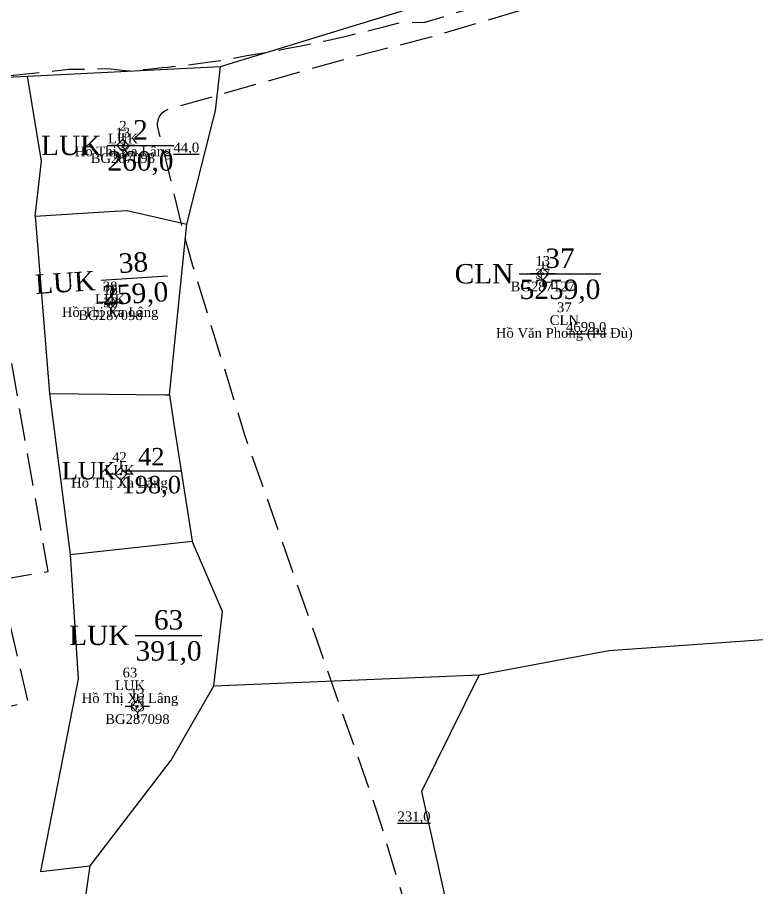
# Model space of a CAD drawing. Header units: metres. Extents: x 543340 to 549474, y 1840490 to 1845220.
# Drawn here: x 547392.7 to 547468.8, y 1841902.6 to 1841992.2 of the extents above; entities that cross this region are included whole.
import ezdxf
from ezdxf.enums import TextEntityAlignment as Align

# ---------------------------------------------------------------- set-up
doc = ezdxf.new("R2010")
doc.units = ezdxf.units.M
doc.header["$MEASUREMENT"] = 0
doc.linetypes.add('DGN Style 3', pattern=[4.697227, 3.355162, -1.342065])
for name, color, linetype, lineweight in [('Level 10', 7, 'Continuous', 0), ('Level 11', 7, 'Continuous', 0), ('Level 13', 7, 'Continuous', 0), ('Level 15', 7, 'Continuous', 0), ('Level 19', 7, 'Continuous', 0), ('Level 2', 7, 'Continuous', 0), ('Level 30', 7, 'Continuous', 0), ('Level 4', 7, 'Continuous', 0), ('Level 5', 7, 'Continuous', 0)]:
    doc.layers.add(name, color=color, linetype=linetype, lineweight=lineweight)
doc.styles.add('Style-Times New Roman', font='times.ttf')

# ---------------------------------------------------------------- blocks, each defined once
blk = doc.blocks.new('CENTRD')
at = {"layer": 'Level 11', "linetype": 'Continuous', "lineweight": 0}
h = blk.add_hatch(color=1, dxfattribs=at)
edge = h.paths.add_edge_path()
edge.add_arc((0, 0), 1.5, 0, 360)
at = {"layer": 'Level 11', "color": 1, "linetype": 'Continuous', "lineweight": 0}
for p, q in [((0, 12.5), (0, 6.25)), ((-6.25, 0), (-12.5, 0)), ((0, 6.25), (-6.25, 0)), ((-6.25, 0), (0, -6.25)), ((6.25, 0), (0, 6.25)), ((0, -6.25), (6.25, 0)), ((12.5, 0), (6.25, 0)), ((0, -6.25), (0, -12.5))]:
    blk.add_line(p, q, dxfattribs=at)
blk = doc.blocks.new('N_THUA_199')
at = {"layer": 'Level 13', "color": 1, "linetype": 'Continuous', "lineweight": 0}
blk.add_line((-1.614, 0), (5.242, 0), dxfattribs=at)
at = {"layer": 'Level 13', "color": 5, "linetype": 'Continuous', "lineweight": 0, "style": 'Style-Times New Roman'}
blk.add_text('2', height=2, dxfattribs=at).set_placement((1.814, 1.6), align=Align.MIDDLE_CENTER)
at = {"layer": 'Level 2', "color": 3, "linetype": 'Continuous', "lineweight": 0, "style": 'Style-Times New Roman'}
blk.add_text('LUK', height=2, dxfattribs=at).set_placement((-2.214, 0), align=Align.MIDDLE_RIGHT)
at = {"layer": 'Level 4', "color": 1, "linetype": 'Continuous', "lineweight": 0, "style": 'Style-Times New Roman'}
blk.add_text('260,0', height=2, dxfattribs=at).set_placement((1.814, -1.6), align=Align.MIDDLE_CENTER)
blk = doc.blocks.new('N_THUA_204')
at = {"layer": 'Level 13', "color": 1, "linetype": 'Continuous', "lineweight": 0}
blk.add_line((-2.427, 0), (5.983, 0), dxfattribs=at)
at = {"layer": 'Level 13', "color": 5, "linetype": 'Continuous', "lineweight": 0, "style": 'Style-Times New Roman'}
blk.add_text('37', height=2, dxfattribs=at).set_placement((1.778, 1.6), align=Align.MIDDLE_CENTER)
at = {"layer": 'Level 2', "color": 3, "linetype": 'Continuous', "lineweight": 0, "style": 'Style-Times New Roman'}
blk.add_text('CLN', height=2, dxfattribs=at).set_placement((-3.027, 0), align=Align.MIDDLE_RIGHT)
at = {"layer": 'Level 4', "color": 1, "linetype": 'Continuous', "lineweight": 0, "style": 'Style-Times New Roman'}
blk.add_text('5259,0', height=2, dxfattribs=at).set_placement((1.778, -1.6), align=Align.MIDDLE_CENTER)
blk = doc.blocks.new('N_THUA_205')
at = {"layer": 'Level 13', "color": 1, "linetype": 'Continuous', "lineweight": 0}
blk.add_line((-1.221, -0.079), (5.62, 0.362), dxfattribs=at)
at = {"layer": 'Level 13', "color": 5, "linetype": 'Continuous', "lineweight": 0, "style": 'Style-Times New Roman'}
blk.add_text('38', height=2, rotation=3.68953, dxfattribs=at).set_placement((2.097, 1.739), align=Align.MIDDLE_CENTER)
at = {"layer": 'Level 2', "color": 3, "linetype": 'Continuous', "lineweight": 0, "style": 'Style-Times New Roman'}
blk.add_text('LUK', height=2, rotation=3.68953, dxfattribs=at).set_placement((-1.82, -0.117), align=Align.MIDDLE_RIGHT)
at = {"layer": 'Level 4', "color": 1, "linetype": 'Continuous', "lineweight": 0, "style": 'Style-Times New Roman'}
blk.add_text('259,0', height=2, rotation=3.68953, dxfattribs=at).set_placement((2.302, -1.455), align=Align.MIDDLE_CENTER)
blk = doc.blocks.new('N_THUA_209')
at = {"layer": 'Level 13', "color": 1, "linetype": 'Continuous', "lineweight": 0}
blk.add_line((-1.097, 0), (5.073, 0), dxfattribs=at)
at = {"layer": 'Level 13', "color": 5, "linetype": 'Continuous', "lineweight": 0, "style": 'Style-Times New Roman'}
blk.add_text('42', height=1.8, dxfattribs=at).set_placement((1.988, 1.44), align=Align.MIDDLE_CENTER)
at = {"layer": 'Level 2', "color": 3, "linetype": 'Continuous', "lineweight": 0, "style": 'Style-Times New Roman'}
blk.add_text('LUK', height=1.8, dxfattribs=at).set_placement((-1.637, 0), align=Align.MIDDLE_RIGHT)
at = {"layer": 'Level 4', "color": 1, "linetype": 'Continuous', "lineweight": 0, "style": 'Style-Times New Roman'}
blk.add_text('198,0', height=1.8, dxfattribs=at).set_placement((1.988, -1.44), align=Align.MIDDLE_CENTER)
blk = doc.blocks.new('N_THUA_211')
at = {"layer": 'Level 13', "color": 1, "linetype": 'Continuous', "lineweight": 0}
blk.add_line((-1.224, 0), (5.632, 0), dxfattribs=at)
at = {"layer": 'Level 13', "color": 5, "linetype": 'Continuous', "lineweight": 0, "style": 'Style-Times New Roman'}
blk.add_text('63', height=2, dxfattribs=at).set_placement((2.204, 1.6), align=Align.MIDDLE_CENTER)
at = {"layer": 'Level 2', "color": 3, "linetype": 'Continuous', "lineweight": 0, "style": 'Style-Times New Roman'}
blk.add_text('LUK', height=2, dxfattribs=at).set_placement((-1.824, 0), align=Align.MIDDLE_RIGHT)
at = {"layer": 'Level 4', "color": 1, "linetype": 'Continuous', "lineweight": 0, "style": 'Style-Times New Roman'}
blk.add_text('391,0', height=2, dxfattribs=at).set_placement((2.204, -1.6), align=Align.MIDDLE_CENTER)

msp = doc.modelspace()

# ---------------------------------------------------------------- linework, layer by layer
at = {"layer": 'Level 10', "color": 7, "lineweight": 0}
for p, q in [((547393.74, 1841986.17), (547413.61, 1841987.15)), ((547394.53, 1841971.74), (547396.02, 1841953.48)), ((547408.35, 1841953.36), (547410.16, 1841970.92)), ((547396.02, 1841953.48), (547398.14, 1841936.9)), ((547398.14, 1841936.9), (547410.68, 1841938.26)), ((547396.46, 1841877.85), (547400.19, 1841904.83))]:
    msp.add_line(p, q, dxfattribs=at)
at = {"layer": 'Level 10', "color": 7, "lineweight": 0, "flags": 128}
for points in [[(547413.61, 1841987.15), (547450.71, 1841998.55), (547454.99, 1842000)], [(547410.16, 1841970.92), (547412.833, 1841981.529), (547413.1, 1841982.59), (547413.61, 1841987.15)], [(547357.65, 1841982.51), (547369.39, 1841985.04), (547393.74, 1841986.17)], [(547394.53, 1841971.74), (547395.19, 1841977.42), (547393.74, 1841986.17)], [(547394.53, 1841971.74), (547402.149, 1841972.231), (547403.99, 1841972.35), (547410.16, 1841970.92)], [(547396.02, 1841953.48), (547407.922, 1841953.364), (547408.35, 1841953.36)], [(547408.35, 1841953.36), (547408.784, 1841950.544), (547410.68, 1841938.26)], [(547412.92, 1841923.36), (547413.82, 1841931.04), (547410.68, 1841938.26)], [(547398.14, 1841936.9), (547398.95, 1841924.09), (547395.07, 1841904.25), (547400.19, 1841904.83)], [(547440.24, 1841924.51), (547453.59, 1841927), (547474.35, 1841928.48)], [(547412.92, 1841923.36), (547417.049, 1841923.534), (547440.24, 1841924.51)], [(547440.24, 1841924.51), (547434.31, 1841912.49), (547437.98, 1841895.94), (547441.563, 1841862.736), (547441.9, 1841859.61), (547446.57, 1841846.02)], [(547400.19, 1841904.83), (547408.55, 1841915.72), (547412.92, 1841923.36)]]:
    msp.add_lwpolyline(points, dxfattribs=at)
at = {"layer": 'Level 30', "color": 5, "linetype": 'DGN Style 3', "lineweight": 13, "flags": 128}
for points in [[(547336.562, 1841975.503), (547336.848, 1841975.602), (547337.66, 1841975.882), (547338.703, 1841976.235), (547340.535, 1841976.828), (547342.342, 1841977.479), (547344.153, 1841978.121), (547345.974, 1841978.733), (547348.027, 1841978.599), (547349.855, 1841979.149), (547351.691, 1841979.671), (547353.536, 1841980.162), (547355.388, 1841980.624), (547356.948, 1841980.989), (547357.247, 1841981.057), (547359.113, 1841981.46), (547360.985, 1841981.832), (547362.863, 1841982.175), (547364.747, 1841982.488), (547366.635, 1841982.77), (547368.477, 1841983.421), (547370.38, 1841983.644), (547372.285, 1841983.836), (547374.189, 1841984.055), (547376.094, 1841984.3), (547376.572, 1841984.356), (547378.064, 1841984.527), (547380.066, 1841984.554), (547389.368, 1841985.964), (547397.974, 1841986.88), (547399.976, 1841986.908), (547400.514, 1841986.915), (547402.015, 1841986.944), (547404.092, 1841986.73), (547406.142, 1841986.906), (547407.614, 1841987.05), (547408.189, 1841987.111), (547410.233, 1841987.342), (547412.274, 1841987.602), (547414.312, 1841987.888), (547416.329, 1841988.299), (547418.357, 1841988.639), (547420.38, 1841989.006), (547421.913, 1841989.303), (547422.398, 1841989.4), (547424.411, 1841989.822), (547426.418, 1841990.269), (547428.418, 1841990.744), (547430.412, 1841991.245), (547432.4, 1841991.773), (547434.556, 1841991.714), (547436.537, 1841992.297), (547438.509, 1841992.906), (547440.46, 1841993.583), (547442.387, 1841994.325), (547442.868, 1841994.515), (547444.262, 1841995.07), (547446.122, 1841995.811), (547469.714, 1842004.256), (547483.515, 1842009.667), (547500.722, 1842016.684), (547522.169, 1842025.517), (547538.186, 1842032.148), (547540.057, 1842032.855), (547540.37, 1842032.973), (547541.902, 1842033.545), (547543.745, 1842034.223), (547545.573, 1842034.934), (547547.407, 1842035.631), (547549.247, 1842036.313), (547551.092, 1842036.98), (547552.941, 1842037.637), (547554.797, 1842038.275), (547556.657, 1842038.898), (547558.523, 1842039.506), (547560.393, 1842040.099), (547562.268, 1842040.677), (547563.599, 1842041.077), (547564.148, 1842041.24), (547566.032, 1842041.788), (547567.92, 1842042.321), (547569.813, 1842042.838), (547571.709, 1842043.341), (547573.61, 1842043.828), (547575.514, 1842044.303), (547577.422, 1842044.76), (547579.334, 1842045.202), (547581.249, 1842045.628), (547583.168, 1842046.039), (547585.084, 1842046.463), (547586.998, 1842046.899), (547587.477, 1842047.006), (547588.943, 1842047.33), (547590.896, 1842047.762), (547604.938, 1842050.357), (547622.086, 1842053.894), (547632.432, 1842055.694), (547634.408, 1842056.014), (547635.248, 1842056.15), (547636.408, 1842056.342), (547638.355, 1842056.065), (547640.536, 1842055.652), (547642.528, 1842054.966), (547645.475, 1842053.298), (547647.332, 1842051.702), (547648.77, 1842050.013), (547652.289, 1842042.072), (547661.147, 1842017.584), (547663.99, 1842009.96), (547667.935, 1841998.524), (547673.054, 1841984.502), (547679.564, 1841966.024), (547682.234, 1841952.728), (547688.159, 1841941.766), (547693.571, 1841929.033), (547700.203, 1841908.805), (547705.578, 1841892.892), (547710.781, 1841875.878), (547715.79, 1841857.318)], [(547551.731, 1841940.52), (547562.893, 1841906.565), (547565.176, 1841900.342), (547565.457, 1841899.457), (547565.488, 1841899.326), (547565.528, 1841899.059), (547565.537, 1841898.925), (547565.532, 1841898.655), (547565.519, 1841898.521), (547565.471, 1841898.256), (547565.436, 1841898.125), (547565.345, 1841897.872), (547565.228, 1841897.63), (547565.159, 1841897.514), (547565.005, 1841897.295), (547564.919, 1841897.193), (547564.731, 1841897.002), (547564.525, 1841896.834), (547564.302, 1841896.689), (547564.066, 1841896.569), (547563.82, 1841896.476), (547557.434, 1841894.833), (547533.193, 1841889.263), (547512.444, 1841883.378), (547507.202, 1841881.646), (547504.63, 1841880.861), (547495.653, 1841878.241), (547471.777, 1841870.421), (547458.098, 1841866.113), (547445.391, 1841861.406), (547445.243, 1841861.369), (547445.092, 1841861.35), (547444.939, 1841861.348), (547444.786, 1841861.364), (547444.636, 1841861.398), (547444.49, 1841861.45), (547444.351, 1841861.518), (547444.222, 1841861.602), (547444.103, 1841861.701), (547443.997, 1841861.812), (547443.904, 1841861.935), (547443.827, 1841862.068), (547443.766, 1841862.207), (547443.722, 1841862.353), (547440.732, 1841874.796), (547439.5, 1841878.95), (547433.958, 1841896.426), (547430.174, 1841909.001), (547429.124, 1841912.17), (547416.132, 1841949.181), (547410.775, 1841966.649), (547409.809, 1841970.117), (547407.164, 1841980.934), (547407.142, 1841981.112), (547407.139, 1841981.291), (547407.155, 1841981.467), (547407.19, 1841981.639), (547407.243, 1841981.806), (547407.313, 1841981.964), (547407.399, 1841982.114), (547407.499, 1841982.252), (547407.613, 1841982.379), (547407.738, 1841982.492), (547407.874, 1841982.591), (547408.019, 1841982.676), (547408.171, 1841982.744), (547408.328, 1841982.797), (547426.991, 1841988.095), (547435.266, 1841990.209), (547457.738, 1841996.905), (547464.757, 1841999.096), (547483.2, 1842004.528), (547493.957, 1842007.834), (547522.598, 1842016.302), (547526.675, 1842017.474), (547526.71, 1842017.467), (547526.737, 1842017.444), (547526.745, 1842017.428), (547531.542, 1842003.854), (547539.239, 1841980.121), (547541.659, 1841971.654), (547545.189, 1841960.262), (547550.341, 1841944.713)], [(547390.839, 1841934.278), (547395.88, 1841935.164), (547387.223, 1841984.409), (547336.562, 1841975.503)], [(547390.839, 1841934.278), (547393.79, 1841921.675), (547379.77, 1841918.391), (547376.634, 1841931.781)]]:
    msp.add_lwpolyline(points, dxfattribs=at)

# ---------------------------------------------------------------- block references
at = {"layer": 'Level 11', "color": 1, "linetype": 'Continuous', "lineweight": 0, "xscale": 0.1, "yscale": 0.1, "zscale": 0.1}
for p in [(547403.56, 1841979.04), (547446.78, 1841965.82), (547402.29, 1841962.86), (547403.35, 1841945.19), (547405.06, 1841921.26)]:
    msp.add_blockref('CENTRD', p, dxfattribs=at)
at = {"layer": 'Level 2', "color": 3, "linetype": 'Continuous', "lineweight": 0}
for name, p in [('N_THUA_199', (547403.56, 1841979.04)), ('N_THUA_204', (547446.78, 1841965.82)), ('N_THUA_205', (547402.538, 1841965.242)), ('N_THUA_209', (547404.498, 1841945.534)), ('N_THUA_211', (547406.065, 1841928.57))]:
    msp.add_blockref(name, p, dxfattribs=at)

# ---------------------------------------------------------------- texts
at = {"layer": 'Level 15', "color": 1, "linetype": 'Continuous', "lineweight": 0, "char_height": 1, "attachment_point": 5, "line_spacing_factor": 0.790495, "style": 'Style-Times New Roman'}
for s, insert in [('2\\PLUK\\PHồ Thị Xa Lâng', (547403.583, 1841979.579)), ('38\\PLUK\\PHồ Thị Xa Lâng', (547402.252, 1841963.028)), ('37\\PCLN\\PHồ Văn Phong (Pả Đù)', (547449.007, 1841960.882)), ('42\\PLUK\\PHồ Thị Xa Lâng', (547403.208, 1841945.451)), ('63\\PLUK\\PHồ Thị Xa Lâng', (547404.289, 1841923.263))]:
    msp.add_mtext(s, dxfattribs=dict(at, insert=insert))
at = {"layer": 'Level 19', "color": 2, "linetype": 'Continuous', "lineweight": 0, "char_height": 1, "attachment_point": 5, "line_spacing_factor": 0.790495, "style": 'Style-Times New Roman'}
for s, insert in [('13\\P2\\PBG287098', (547403.56, 1841979.04)), ('13\\P37\\PBG287127', (547446.78, 1841965.82)), ('13\\P38\\PBG287098', (547402.29, 1841962.86)), ('13\\P63\\PBG287098', (547405.06, 1841921.26))]:
    msp.add_mtext(s, dxfattribs=dict(at, insert=insert))
at = {"layer": 'Level 5', "color": 5, "linetype": 'Continuous', "lineweight": 0, "style": 'Style-Times New Roman'}
for s, p in [('%%u44,0%%U', (547410.095, 1841978.822)), ('%%u4699,0%%U', (547451.257, 1841960.342)), ('%%u231,0%%U', (547433.534, 1841909.929))]:
    msp.add_text(s, height=1, dxfattribs=at).set_placement(p, align=Align.MIDDLE_CENTER)

doc.saveas('drawing.dxf')
